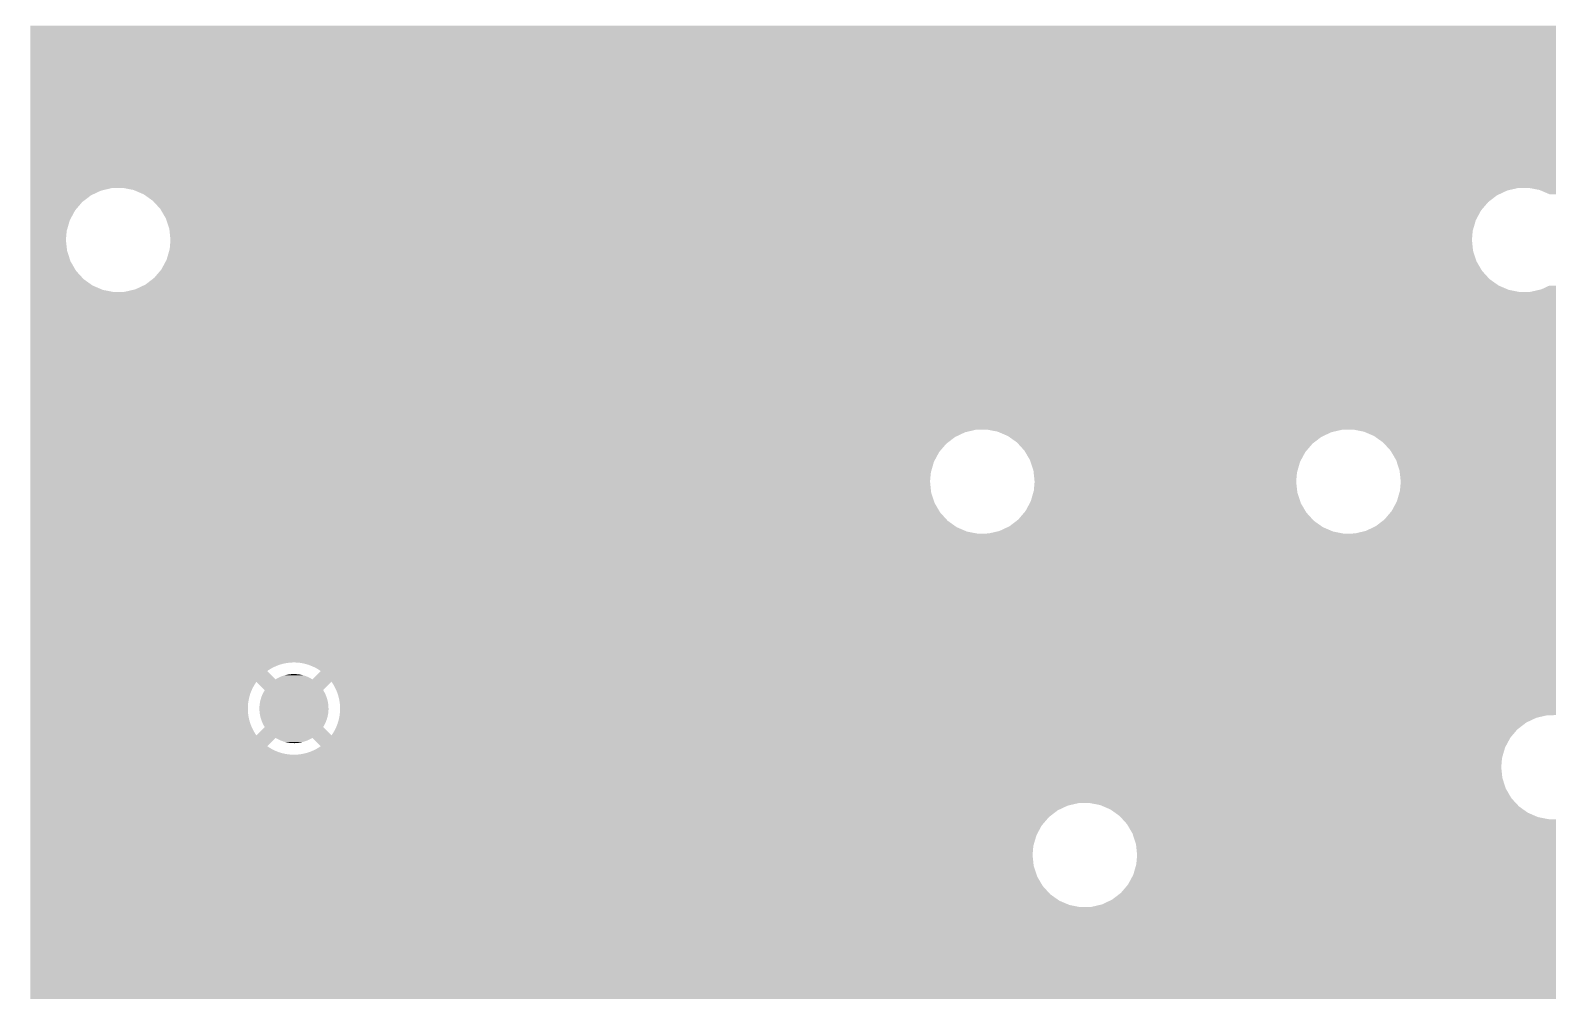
# Model space of a CAD drawing. Extents: x 295 to 953, y 10 to 290.
# Drawn here: x 751.59 to 780.53, y 148 to 166.32 of the extents above; entities that cross this region are included whole.
import ezdxf

# ---------------------------------------------------------------- set-up
doc = ezdxf.new("R2010")
doc.units = 0
doc.header["$LTSCALE"] = 5
doc.header["$MEASUREMENT"] = 0
doc.layers.add('PWR1', color=7, linetype='CONTINUOUS')

msp = doc.modelspace()

# ---------------------------------------------------------------- linework, layer by layer
at = {"layer": 'PWR1'}
for points in [[(751.586, 166.231), (751.586, 166.406), (803.674, 166.231), (803.69, 166.406)], [(751.586, 166.022), (751.586, 166.231), (803.696, 166.022), (803.674, 166.231)], [(751.586, 165.821), (751.586, 166.022), (803.762, 165.821), (803.696, 166.022)], [(751.586, 165.639), (751.586, 165.821), (803.869, 165.639), (803.762, 165.821)], [(751.586, 165.484), (751.586, 165.639), (804.011, 165.484), (803.869, 165.639)], [(751.586, 165.362), (751.586, 165.484), (804.183, 165.362), (804.011, 165.484)], [(751.586, 165.278), (751.586, 165.362), (804.377, 165.278), (804.183, 165.362)], [(751.586, 165.238), (751.586, 165.278), (804.584, 165.238), (804.377, 165.278)], [(751.586, 165.08), (751.586, 165.238), (818.398, 165.08), (818.306, 165.238)], [(751.586, 164.925), (751.586, 165.08), (818.54, 164.925), (818.398, 165.08)], [(751.586, 164.803), (751.586, 164.925), (818.712, 164.803), (818.54, 164.925)], [(751.586, 164.719), (751.586, 164.803), (818.906, 164.719), (818.712, 164.803)], [(751.586, 164.679), (751.586, 164.719), (819.113, 164.679), (818.906, 164.719)], [(751.586, 164.431), (751.586, 164.679), (832.612, 164.431), (832.612, 164.679)], [(751.586, 164.427), (751.586, 164.431), (812.931, 164.427), (813.141, 164.431)], [(751.586, 164.379), (751.586, 164.427), (812.725, 164.379), (812.931, 164.427)], [(751.586, 164.289), (751.586, 164.379), (812.535, 164.289), (812.725, 164.379)], [(751.586, 164.161), (751.586, 164.289), (812.367, 164.161), (812.535, 164.289)], [(751.586, 164), (751.586, 164.161), (812.23, 164), (812.367, 164.161)], [(751.586, 163.815), (751.586, 164), (812.13, 163.815), (812.23, 164)], [(751.586, 163.612), (751.586, 163.815), (812.072, 163.612), (812.13, 163.815)], [(751.586, 163.437), (751.586, 163.612), (812.056, 163.437), (812.072, 163.612)], [(751.586, 163.313), (751.586, 163.437), (812.069, 163.313), (812.056, 163.437)], [(751.586, 163.309), (751.586, 163.313), (753.139, 163.309), (753.35, 163.313)], [(751.586, 163.261), (751.586, 163.309), (752.934, 163.261), (753.139, 163.309)], [(751.586, 163.171), (751.586, 163.261), (752.743, 163.171), (752.934, 163.261)], [(753.369, 163.309), (753.35, 163.313), (779.961, 163.309), (780.172, 163.313)], [(753.557, 163.273), (753.369, 163.309), (779.803, 163.273), (779.961, 163.309)], [(753.582, 163.261), (753.557, 163.273), (779.756, 163.261), (779.803, 163.273)], [(753.75, 163.189), (753.582, 163.261), (779.603, 163.189), (779.756, 163.261)], [(780.191, 163.309), (780.172, 163.313), (804.549, 163.309), (804.759, 163.313)], [(780.379, 163.273), (780.191, 163.309), (804.39, 163.273), (804.549, 163.309)], [(780.405, 163.261), (780.379, 163.273), (804.343, 163.261), (804.39, 163.273)], [(780.573, 163.189), (780.405, 163.261), (804.19, 163.189), (804.343, 163.261)], [(751.586, 163.043), (751.586, 163.171), (752.575, 163.043), (752.743, 163.171)], [(751.586, 162.883), (751.586, 163.043), (752.439, 162.883), (752.575, 163.043)], [(753.776, 163.171), (753.75, 163.189), (779.565, 163.171), (779.603, 163.189)], [(753.922, 163.067), (753.776, 163.171), (779.429, 163.067), (779.565, 163.171)], [(753.944, 163.043), (753.922, 163.067), (779.398, 163.043), (779.429, 163.067)], [(754.065, 162.912), (753.944, 163.043), (779.286, 162.912), (779.398, 163.043)], [(751.586, 162.697), (751.586, 162.883), (752.339, 162.697), (752.439, 162.883)], [(751.586, 162.495), (751.586, 162.697), (752.28, 162.495), (752.339, 162.697)], [(754.082, 162.883), (754.065, 162.912), (779.261, 162.883), (779.286, 162.912)], [(754.171, 162.73), (754.082, 162.883), (779.179, 162.73), (779.261, 162.883)], [(754.182, 162.697), (754.171, 162.73), (779.161, 162.697), (779.179, 162.73)], [(754.237, 162.529), (754.182, 162.697), (779.112, 162.529), (779.161, 162.697)], [(751.586, 162.32), (751.586, 162.495), (752.264, 162.32), (752.28, 162.495)], [(754.241, 162.495), (754.237, 162.529), (779.102, 162.495), (779.112, 162.529)], [(754.259, 162.32), (754.241, 162.495), (779.087, 162.32), (779.102, 162.495)], [(751.586, 162.11), (751.586, 162.32), (752.287, 162.11), (752.264, 162.32)], [(751.586, 161.91), (751.586, 162.11), (752.353, 161.91), (752.287, 162.11)], [(754.185, 161.942), (754.234, 162.11), (779.164, 161.942), (779.109, 162.11)], [(754.234, 162.11), (754.244, 162.145), (779.109, 162.11), (779.105, 162.145)], [(754.244, 162.145), (754.259, 162.32), (779.105, 162.145), (779.087, 162.32)], [(751.586, 161.728), (751.586, 161.91), (752.459, 161.728), (752.353, 161.91)], [(754.085, 161.756), (754.168, 161.91), (779.265, 161.756), (779.175, 161.91)], [(754.168, 161.91), (754.185, 161.942), (779.175, 161.91), (779.164, 161.942)], [(751.586, 161.572), (751.586, 161.728), (752.602, 161.572), (752.459, 161.728)], [(751.586, 161.45), (751.586, 161.572), (752.773, 161.45), (752.602, 161.572)], [(753.781, 161.468), (753.917, 161.572), (779.571, 161.468), (779.424, 161.572)], [(753.917, 161.572), (753.948, 161.596), (779.424, 161.572), (779.402, 161.596)], [(753.948, 161.596), (754.061, 161.728), (779.402, 161.596), (779.282, 161.728)], [(754.061, 161.728), (754.085, 161.756), (779.282, 161.728), (779.265, 161.756)], [(751.586, 161.367), (751.586, 161.45), (752.967, 161.367), (752.773, 161.45)], [(751.586, 161.326), (751.586, 161.367), (753.174, 161.326), (752.967, 161.367)], [(751.586, 161.218), (751.586, 161.326), (823.318, 161.218), (823.282, 161.326)], [(753.174, 161.326), (753.385, 161.33), (779.997, 161.326), (779.978, 161.33)], [(753.385, 161.33), (753.543, 161.367), (779.978, 161.33), (779.79, 161.367)], [(753.543, 161.367), (753.59, 161.378), (779.79, 161.367), (779.764, 161.378)], [(753.59, 161.378), (753.743, 161.45), (779.764, 161.378), (779.596, 161.45)], [(753.743, 161.45), (753.781, 161.468), (779.596, 161.45), (779.571, 161.468)], [(779.997, 161.326), (780.207, 161.33), (804.584, 161.326), (804.565, 161.33)], [(780.207, 161.33), (780.365, 161.367), (804.565, 161.33), (804.377, 161.367)], [(780.365, 161.367), (780.413, 161.378), (804.377, 161.367), (804.351, 161.378)], [(780.413, 161.378), (780.566, 161.45), (804.351, 161.378), (804.183, 161.45)], [(751.586, 161.214), (751.586, 161.218), (801.056, 161.214), (801.267, 161.218)], [(751.586, 161.166), (751.586, 161.214), (800.851, 161.166), (801.056, 161.214)], [(751.586, 161.076), (751.586, 161.166), (800.66, 161.076), (800.851, 161.166)], [(751.586, 160.948), (751.586, 161.076), (800.493, 160.948), (800.66, 161.076)], [(751.586, 160.787), (751.586, 160.948), (800.356, 160.787), (800.493, 160.948)], [(751.586, 160.602), (751.586, 160.787), (800.256, 160.602), (800.356, 160.787)], [(751.586, 160.399), (751.586, 160.602), (800.197, 160.399), (800.256, 160.602)], [(751.586, 160.224), (751.586, 160.399), (800.182, 160.224), (800.197, 160.399)], [(751.586, 160.014), (751.586, 160.224), (800.204, 160.014), (800.182, 160.224)], [(751.586, 159.814), (751.586, 160.014), (800.27, 159.814), (800.204, 160.014)], [(751.586, 159.632), (751.586, 159.814), (800.376, 159.632), (800.27, 159.814)], [(751.586, 159.477), (751.586, 159.632), (800.519, 159.477), (800.376, 159.632)], [(751.586, 159.354), (751.586, 159.477), (800.691, 159.354), (800.519, 159.477)], [(751.586, 159.271), (751.586, 159.354), (800.884, 159.271), (800.691, 159.354)], [(751.586, 159.231), (751.586, 159.271), (801.091, 159.231), (800.884, 159.271)], [(751.586, 158.703), (751.586, 159.231), (832.612, 158.703), (832.612, 159.231)], [(751.586, 158.699), (751.586, 158.703), (769.624, 158.699), (769.834, 158.703)], [(751.586, 158.651), (751.586, 158.699), (769.418, 158.651), (769.624, 158.699)], [(751.586, 158.561), (751.586, 158.651), (769.228, 158.561), (769.418, 158.651)], [(769.853, 158.699), (769.834, 158.703), (776.609, 158.699), (776.819, 158.703)], [(770.041, 158.662), (769.853, 158.699), (776.45, 158.662), (776.609, 158.699)], [(770.067, 158.651), (770.041, 158.662), (776.403, 158.651), (776.45, 158.662)], [(770.235, 158.579), (770.067, 158.651), (776.25, 158.579), (776.403, 158.651)], [(776.838, 158.699), (776.819, 158.703), (784.292, 158.699), (784.503, 158.703)], [(777.026, 158.662), (776.838, 158.699), (784.134, 158.662), (784.292, 158.699)], [(777.052, 158.651), (777.026, 158.662), (784.087, 158.651), (784.134, 158.662)], [(777.22, 158.579), (777.052, 158.651), (783.934, 158.579), (784.087, 158.651)], [(751.586, 158.433), (751.586, 158.561), (769.06, 158.433), (769.228, 158.561)], [(751.586, 158.273), (751.586, 158.433), (768.923, 158.273), (769.06, 158.433)], [(770.26, 158.561), (770.235, 158.579), (776.213, 158.561), (776.25, 158.579)], [(770.407, 158.457), (770.26, 158.561), (776.076, 158.457), (776.213, 158.561)], [(770.429, 158.433), (770.407, 158.457), (776.045, 158.433), (776.076, 158.457)], [(770.549, 158.301), (770.429, 158.433), (775.933, 158.301), (776.045, 158.433)], [(777.245, 158.561), (777.22, 158.579), (783.896, 158.561), (783.934, 158.579)], [(777.392, 158.457), (777.245, 158.561), (783.76, 158.457), (783.896, 158.561)], [(777.414, 158.433), (777.392, 158.457), (783.729, 158.433), (783.76, 158.457)], [(777.534, 158.301), (777.414, 158.433), (783.616, 158.301), (783.729, 158.433)], [(751.586, 158.087), (751.586, 158.273), (768.823, 158.087), (768.923, 158.273)], [(751.586, 157.885), (751.586, 158.087), (768.765, 157.885), (768.823, 158.087)], [(770.566, 158.273), (770.549, 158.301), (775.908, 158.273), (775.933, 158.301)], [(770.656, 158.12), (770.566, 158.273), (775.826, 158.12), (775.908, 158.273)], [(770.667, 158.087), (770.656, 158.12), (775.808, 158.087), (775.826, 158.12)], [(770.722, 157.919), (770.667, 158.087), (775.76, 157.919), (775.808, 158.087)], [(777.551, 158.273), (777.534, 158.301), (783.592, 158.273), (783.616, 158.301)], [(777.641, 158.12), (777.551, 158.273), (783.509, 158.12), (783.592, 158.273)], [(777.652, 158.087), (777.641, 158.12), (783.492, 158.087), (783.509, 158.12)], [(777.707, 157.919), (777.652, 158.087), (783.443, 157.919), (783.492, 158.087)], [(751.586, 157.71), (751.586, 157.885), (768.749, 157.71), (768.765, 157.885)], [(770.725, 157.885), (770.722, 157.919), (775.75, 157.885), (775.76, 157.919)], [(770.744, 157.71), (770.725, 157.885), (775.734, 157.71), (775.75, 157.885)], [(777.71, 157.885), (777.707, 157.919), (783.433, 157.885), (783.443, 157.919)], [(777.729, 157.71), (777.71, 157.885), (783.418, 157.71), (783.433, 157.885)], [(751.586, 157.5), (751.586, 157.71), (768.771, 157.5), (768.749, 157.71)], [(751.586, 157.299), (751.586, 157.5), (768.837, 157.299), (768.771, 157.5)], [(770.67, 157.332), (770.718, 157.5), (775.812, 157.332), (775.756, 157.5)], [(770.718, 157.5), (770.729, 157.534), (775.756, 157.5), (775.753, 157.534)], [(770.729, 157.534), (770.744, 157.71), (775.753, 157.534), (775.734, 157.71)], [(777.655, 157.332), (777.703, 157.5), (783.495, 157.332), (783.44, 157.5)], [(777.703, 157.5), (777.714, 157.534), (783.44, 157.5), (783.436, 157.534)], [(777.714, 157.534), (777.729, 157.71), (783.436, 157.534), (783.418, 157.71)], [(751.586, 157.118), (751.586, 157.299), (768.944, 157.118), (768.837, 157.299)], [(770.57, 157.146), (770.652, 157.299), (775.912, 157.146), (775.822, 157.299)], [(770.652, 157.299), (770.67, 157.332), (775.822, 157.299), (775.812, 157.332)], [(777.555, 157.146), (777.637, 157.299), (783.595, 157.146), (783.506, 157.299)], [(777.637, 157.299), (777.655, 157.332), (783.506, 157.299), (783.495, 157.332)], [(751.586, 156.962), (751.586, 157.118), (769.086, 156.962), (768.944, 157.118)], [(751.586, 156.84), (751.586, 156.962), (769.258, 156.84), (769.086, 156.962)], [(770.266, 156.858), (770.402, 156.962), (776.218, 156.858), (776.071, 156.962)], [(770.402, 156.962), (770.433, 156.986), (776.071, 156.962), (776.049, 156.986)], [(770.433, 156.986), (770.545, 157.118), (776.049, 156.986), (775.929, 157.118)], [(770.545, 157.118), (770.57, 157.146), (775.929, 157.118), (775.912, 157.146)], [(777.251, 156.858), (777.387, 156.962), (783.901, 156.858), (783.755, 156.962)], [(777.387, 156.962), (777.418, 156.986), (783.755, 156.962), (783.733, 156.986)], [(777.418, 156.986), (777.53, 157.118), (783.733, 156.986), (783.612, 157.118)], [(777.53, 157.118), (777.555, 157.146), (783.612, 157.118), (783.595, 157.146)], [(751.586, 156.757), (751.586, 156.84), (769.452, 156.757), (769.258, 156.84)], [(751.586, 156.716), (751.586, 156.757), (769.659, 156.716), (769.452, 156.757)], [(751.586, 156.596), (751.586, 156.716), (824.105, 156.596), (824.207, 156.716)], [(769.659, 156.716), (769.87, 156.72), (776.644, 156.716), (776.625, 156.72)], [(769.87, 156.72), (770.028, 156.757), (776.625, 156.72), (776.437, 156.757)], [(770.028, 156.757), (770.075, 156.768), (776.437, 156.757), (776.411, 156.768)], [(770.075, 156.768), (770.228, 156.84), (776.411, 156.768), (776.243, 156.84)], [(770.228, 156.84), (770.266, 156.858), (776.243, 156.84), (776.218, 156.858)], [(776.644, 156.716), (776.855, 156.72), (784.327, 156.716), (784.308, 156.72)], [(776.855, 156.72), (777.013, 156.757), (784.308, 156.72), (784.12, 156.757)], [(777.013, 156.757), (777.06, 156.768), (784.12, 156.757), (784.095, 156.768)], [(777.06, 156.768), (777.213, 156.84), (784.095, 156.768), (783.927, 156.84)], [(777.213, 156.84), (777.251, 156.858), (783.927, 156.84), (783.901, 156.858)], [(751.586, 156.411), (751.586, 156.596), (824.005, 156.411), (824.105, 156.596)], [(751.586, 156.208), (751.586, 156.411), (823.946, 156.208), (824.005, 156.411)], [(751.586, 156.033), (751.586, 156.208), (823.931, 156.033), (823.946, 156.208)], [(751.586, 155.823), (751.586, 156.033), (823.953, 155.823), (823.931, 156.033)], [(751.586, 155.623), (751.586, 155.823), (824.019, 155.623), (823.953, 155.823)], [(751.586, 155.441), (751.586, 155.623), (824.125, 155.441), (824.019, 155.623)], [(751.586, 155.376), (751.586, 155.441), (824.185, 155.376), (824.125, 155.441)], [(751.586, 155.373), (751.586, 155.376), (804.59, 155.373), (804.652, 155.376)], [(751.586, 155.365), (751.586, 155.373), (804.527, 155.365), (804.59, 155.373)], [(751.586, 155.352), (751.586, 155.365), (804.466, 155.352), (804.527, 155.365)], [(751.586, 155.335), (751.586, 155.352), (804.406, 155.335), (804.466, 155.352)], [(751.586, 155.314), (751.586, 155.335), (804.347, 155.314), (804.406, 155.335)], [(751.586, 155.289), (751.586, 155.314), (804.289, 155.289), (804.347, 155.314)], [(751.586, 155.26), (751.586, 155.289), (804.234, 155.26), (804.289, 155.289)], [(751.586, 155.227), (751.586, 155.26), (804.18, 155.227), (804.234, 155.26)], [(751.586, 155.213), (751.586, 155.227), (804.161, 155.213), (804.18, 155.227)], [(751.586, 155.054), (751.586, 155.213), (804.319, 155.054), (804.161, 155.213)], [(751.586, 155.04), (751.586, 155.054), (824.84, 155.04), (824.767, 155.054)], [(751.586, 155.007), (751.586, 155.04), (832.612, 155.007), (832.612, 155.04)], [(751.586, 154.955), (751.586, 155.007), (803.92, 154.955), (803.955, 155.007)], [(751.586, 154.9), (751.586, 154.955), (803.89, 154.9), (803.92, 154.955)], [(751.586, 154.844), (751.586, 154.9), (803.863, 154.844), (803.89, 154.9)], [(751.586, 154.785), (751.586, 154.844), (803.84, 154.785), (803.863, 154.844)], [(751.586, 154.725), (751.586, 154.785), (803.822, 154.725), (803.84, 154.785)], [(751.586, 154.664), (751.586, 154.725), (803.808, 154.664), (803.822, 154.725)], [(751.586, 154.602), (751.586, 154.664), (803.798, 154.602), (803.808, 154.664)], [(751.586, 154.54), (751.586, 154.602), (803.793, 154.54), (803.798, 154.602)], [(751.586, 154.477), (751.586, 154.54), (803.792, 154.477), (803.793, 154.54)], [(751.586, 154.415), (751.586, 154.477), (803.795, 154.415), (803.792, 154.477)], [(751.586, 154.352), (751.586, 154.415), (803.803, 154.352), (803.795, 154.415)], [(751.586, 154.291), (751.586, 154.352), (803.816, 154.291), (803.803, 154.352)], [(751.586, 154.259), (751.586, 154.291), (803.825, 154.259), (803.816, 154.291)], [(751.586, 154.255), (751.586, 154.259), (756.533, 154.255), (756.595, 154.259)], [(751.586, 154.247), (751.586, 154.255), (756.471, 154.247), (756.533, 154.255)], [(751.586, 154.235), (751.586, 154.247), (756.409, 154.235), (756.471, 154.247)], [(751.586, 154.218), (751.586, 154.235), (756.349, 154.218), (756.409, 154.235)], [(751.586, 154.197), (751.586, 154.218), (756.29, 154.197), (756.349, 154.218)], [(751.586, 154.171), (751.586, 154.197), (756.232, 154.171), (756.29, 154.197)], [(751.586, 154.142), (751.586, 154.171), (756.177, 154.142), (756.232, 154.171)], [(751.586, 154.109), (751.586, 154.142), (756.124, 154.109), (756.177, 154.142)], [(751.586, 154.095), (751.586, 154.109), (756.104, 154.095), (756.124, 154.109)], [(751.586, 153.936), (751.586, 154.095), (756.263, 153.936), (756.104, 154.095)], [(756.36, 153.987), (756.393, 154), (756.871, 153.987), (756.835, 154)], [(756.393, 154), (756.411, 154.005), (756.835, 154), (756.82, 154.005)], [(756.411, 154.005), (756.445, 154.016), (756.82, 154.005), (756.783, 154.016)], [(756.445, 154.016), (756.464, 154.02), (756.783, 154.016), (756.768, 154.02)], [(756.464, 154.02), (756.498, 154.028), (756.768, 154.02), (756.729, 154.028)], [(756.498, 154.028), (756.519, 154.031), (756.729, 154.028), (756.714, 154.031)], [(756.519, 154.031), (756.552, 154.035), (756.714, 154.031), (756.673, 154.035)], [(756.552, 154.035), (756.578, 154.037), (756.673, 154.035), (756.66, 154.037)], [(756.578, 154.037), (756.606, 154.038), (756.66, 154.037), (756.606, 154.038)], [(756.658, 154.258), (756.595, 154.259), (803.825, 154.258), (803.825, 154.259)], [(756.721, 154.253), (756.658, 154.258), (803.826, 154.253), (803.825, 154.258)], [(756.783, 154.243), (756.721, 154.253), (803.829, 154.243), (803.826, 154.253)], [(756.836, 154.23), (756.783, 154.243), (803.833, 154.23), (803.829, 154.243)], [(756.844, 154.229), (756.836, 154.23), (803.833, 154.229), (803.833, 154.23)], [(756.904, 154.21), (756.844, 154.229), (803.84, 154.21), (803.833, 154.229)], [(756.962, 154.187), (756.904, 154.21), (803.848, 154.187), (803.84, 154.21)], [(756.996, 154.171), (756.962, 154.187), (803.854, 154.171), (803.848, 154.187)], [(757.019, 154.161), (756.996, 154.171), (803.858, 154.161), (803.854, 154.171)], [(757.016, 153.985), (757.036, 154.005), (803.955, 153.985), (803.941, 154.005)], [(757.074, 154.13), (757.019, 154.161), (803.872, 154.13), (803.858, 154.161)], [(757.036, 154.005), (757.089, 154.058), (803.941, 154.005), (803.908, 154.058)], [(757.098, 154.114), (757.074, 154.13), (803.879, 154.114), (803.872, 154.13)], [(757.089, 154.058), (757.126, 154.095), (803.908, 154.058), (803.889, 154.095)], [(757.126, 154.095), (757.098, 154.114), (803.889, 154.095), (803.879, 154.114)], [(751.586, 153.89), (751.586, 153.936), (804.27, 153.89), (804.317, 153.936)], [(751.586, 153.838), (751.586, 153.89), (755.864, 153.838), (755.898, 153.89)], [(751.586, 153.783), (751.586, 153.838), (755.833, 153.783), (755.864, 153.838)], [(751.586, 153.726), (751.586, 153.783), (755.806, 153.726), (755.833, 153.783)], [(751.586, 153.668), (751.586, 153.726), (755.783, 153.668), (755.806, 153.726)], [(756.057, 153.731), (755.898, 153.89), (757.172, 153.731), (757.331, 153.89)], [(756.035, 153.691), (756.057, 153.731), (757.195, 153.691), (757.172, 153.731)], [(756.263, 153.936), (756.294, 153.955), (756.967, 153.936), (756.934, 153.955)], [(756.294, 153.955), (756.311, 153.963), (756.934, 153.955), (756.92, 153.963)], [(756.311, 153.963), (756.343, 153.98), (756.92, 153.963), (756.885, 153.98)], [(756.343, 153.98), (756.36, 153.987), (756.885, 153.98), (756.871, 153.987)], [(756.967, 153.936), (756.969, 153.939), (804.317, 153.936), (804.319, 153.939)], [(756.969, 153.939), (757.016, 153.985), (832.612, 153.939), (832.612, 153.985)], [(757.356, 153.854), (757.331, 153.89), (804.235, 153.854), (804.27, 153.89)], [(757.388, 153.8), (757.356, 153.854), (804.181, 153.8), (804.235, 153.854)], [(757.398, 153.78), (757.388, 153.8), (804.161, 153.78), (804.181, 153.8)], [(757.415, 153.745), (757.398, 153.78), (804.213, 153.745), (804.161, 153.78)], [(757.416, 153.744), (757.415, 153.745), (804.216, 153.744), (804.213, 153.745)], [(757.428, 153.715), (757.416, 153.744), (804.267, 153.715), (804.216, 153.744)], [(757.439, 153.688), (757.428, 153.715), (804.324, 153.688), (804.267, 153.715)], [(751.586, 153.608), (751.586, 153.668), (755.765, 153.608), (755.783, 153.668)], [(751.586, 153.547), (751.586, 153.608), (755.751, 153.547), (755.765, 153.608)], [(751.586, 153.485), (751.586, 153.547), (755.741, 153.485), (755.751, 153.547)], [(751.586, 153.422), (751.586, 153.485), (755.736, 153.422), (755.741, 153.485)], [(751.586, 153.36), (751.586, 153.422), (755.735, 153.36), (755.736, 153.422)], [(755.955, 153.379), (755.957, 153.424), (757.274, 153.379), (757.272, 153.424)], [(755.957, 153.424), (755.958, 153.433), (757.272, 153.424), (757.272, 153.433)], [(755.958, 153.433), (755.963, 153.478), (757.272, 153.433), (757.266, 153.478)], [(755.963, 153.478), (755.965, 153.487), (757.266, 153.478), (757.265, 153.487)], [(755.965, 153.487), (755.973, 153.532), (757.265, 153.487), (757.256, 153.532)], [(755.973, 153.532), (755.976, 153.54), (757.256, 153.532), (757.254, 153.54)], [(755.976, 153.54), (755.988, 153.584), (757.254, 153.54), (757.241, 153.584)], [(755.988, 153.584), (755.991, 153.592), (757.241, 153.584), (757.239, 153.592)], [(755.991, 153.592), (756.007, 153.635), (757.239, 153.592), (757.222, 153.635)], [(756.007, 153.635), (756.011, 153.643), (757.222, 153.635), (757.219, 153.643)], [(756.011, 153.643), (756.03, 153.684), (757.219, 153.643), (757.199, 153.684)], [(756.03, 153.684), (756.035, 153.691), (757.199, 153.684), (757.195, 153.691)], [(757.44, 153.686), (757.439, 153.688), (804.329, 153.686), (804.324, 153.688)], [(757.446, 153.665), (757.44, 153.686), (804.383, 153.665), (804.329, 153.686)], [(757.453, 153.647), (757.446, 153.665), (804.443, 153.647), (804.383, 153.665)], [(757.457, 153.632), (757.453, 153.647), (804.504, 153.632), (804.443, 153.647)], [(757.459, 153.626), (757.457, 153.632), (804.543, 153.626), (804.504, 153.632)], [(757.46, 153.623), (757.459, 153.626), (804.566, 153.623), (804.543, 153.626)], [(757.462, 153.617), (757.46, 153.623), (804.628, 153.617), (804.566, 153.623)], [(757.475, 153.566), (757.462, 153.617), (832.612, 153.566), (832.612, 153.617)], [(757.462, 153.617), (757.462, 153.617), (804.691, 153.617), (804.628, 153.617)], [(757.486, 153.504), (757.475, 153.566), (832.612, 153.504), (832.612, 153.566)], [(757.493, 153.441), (757.486, 153.504), (832.612, 153.441), (832.612, 153.504)], [(757.495, 153.379), (757.493, 153.441), (832.612, 153.379), (832.612, 153.441)], [(751.586, 153.297), (751.586, 153.36), (755.738, 153.297), (755.735, 153.36)], [(751.586, 153.235), (751.586, 153.297), (755.747, 153.235), (755.738, 153.297)], [(751.586, 153.173), (751.586, 153.235), (755.759, 153.173), (755.747, 153.235)], [(751.586, 153.113), (751.586, 153.173), (755.776, 153.113), (755.759, 153.173)], [(755.957, 153.333), (755.955, 153.379), (757.273, 153.333), (757.274, 153.379)], [(755.958, 153.325), (755.957, 153.333), (757.272, 153.325), (757.273, 153.333)], [(755.963, 153.279), (755.958, 153.325), (757.267, 153.279), (757.272, 153.325)], [(755.964, 153.271), (755.963, 153.279), (757.265, 153.271), (757.267, 153.279)], [(755.974, 153.226), (755.964, 153.271), (757.256, 153.226), (757.265, 153.271)], [(755.975, 153.218), (755.974, 153.226), (757.254, 153.218), (757.256, 153.226)], [(755.988, 153.174), (755.975, 153.218), (757.241, 153.174), (757.254, 153.218)], [(755.991, 153.166), (755.988, 153.174), (757.238, 153.166), (757.241, 153.174)], [(756.007, 153.123), (755.991, 153.166), (757.222, 153.123), (757.238, 153.166)], [(757.453, 153.113), (757.465, 153.15), (780.124, 153.113), (780.202, 153.15)], [(757.465, 153.15), (757.477, 153.203), (780.202, 153.15), (780.315, 153.203)], [(757.477, 153.203), (757.479, 153.211), (780.315, 153.203), (780.348, 153.211)], [(757.479, 153.211), (757.485, 153.251), (780.348, 153.211), (780.52, 153.251)], [(757.485, 153.251), (757.486, 153.255), (780.52, 153.251), (780.731, 153.255)], [(757.486, 153.255), (757.488, 153.273), (832.612, 153.255), (832.612, 153.273)], [(757.488, 153.273), (757.494, 153.335), (832.612, 153.273), (832.612, 153.335)], [(757.494, 153.335), (757.495, 153.379), (832.612, 153.335), (832.612, 153.379)], [(751.586, 153.054), (751.586, 153.113), (755.797, 153.054), (755.776, 153.113)], [(751.586, 152.996), (751.586, 153.054), (755.822, 152.996), (755.797, 153.054)], [(751.586, 152.941), (751.586, 152.996), (755.851, 152.941), (755.822, 152.996)], [(751.586, 152.888), (751.586, 152.941), (755.884, 152.888), (755.851, 152.941)], [(751.586, 152.868), (751.586, 152.888), (755.898, 152.868), (755.884, 152.888)], [(751.586, 152.824), (751.586, 152.868), (779.82, 152.824), (779.857, 152.868)], [(755.898, 152.868), (756.057, 153.027), (757.331, 152.868), (757.172, 153.027)], [(756.01, 153.115), (756.007, 153.123), (757.219, 153.115), (757.222, 153.123)], [(756.03, 153.074), (756.01, 153.115), (757.199, 153.074), (757.219, 153.115)], [(756.034, 153.066), (756.03, 153.074), (757.195, 153.066), (757.199, 153.074)], [(756.057, 153.027), (756.034, 153.066), (757.172, 153.027), (757.195, 153.066)], [(757.331, 152.868), (757.366, 152.92), (779.857, 152.868), (779.901, 152.92)], [(757.366, 152.92), (757.397, 152.975), (779.901, 152.92), (779.948, 152.975)], [(757.397, 152.975), (757.401, 152.985), (779.948, 152.975), (779.957, 152.985)], [(757.401, 152.985), (757.423, 153.031), (779.957, 152.985), (780.018, 153.031)], [(757.423, 153.031), (757.446, 153.09), (780.018, 153.031), (780.094, 153.09)], [(757.446, 153.09), (757.453, 153.113), (780.094, 153.09), (780.124, 153.113)], [(751.586, 152.821), (751.586, 152.824), (779.818, 152.821), (779.82, 152.824)], [(751.586, 152.662), (751.586, 152.821), (756.104, 152.662), (756.263, 152.821)], [(751.586, 152.628), (751.586, 152.662), (756.156, 152.628), (756.104, 152.662)], [(751.586, 152.597), (751.586, 152.628), (756.211, 152.597), (756.156, 152.628)], [(751.586, 152.57), (751.586, 152.597), (756.267, 152.57), (756.211, 152.597)], [(751.586, 152.547), (751.586, 152.57), (756.326, 152.547), (756.267, 152.57)], [(751.586, 152.529), (751.586, 152.547), (756.386, 152.529), (756.326, 152.547)], [(756.295, 152.802), (756.263, 152.821), (756.935, 152.802), (756.967, 152.821)], [(756.31, 152.794), (756.295, 152.802), (756.919, 152.794), (756.935, 152.802)], [(756.344, 152.778), (756.31, 152.794), (756.887, 152.778), (756.919, 152.794)], [(756.359, 152.771), (756.344, 152.778), (756.869, 152.771), (756.887, 152.778)], [(756.395, 152.758), (756.359, 152.771), (756.836, 152.758), (756.869, 152.771)], [(756.41, 152.752), (756.395, 152.758), (756.818, 152.752), (756.836, 152.758)], [(756.447, 152.742), (756.41, 152.752), (756.784, 152.742), (756.818, 152.752)], [(756.462, 152.737), (756.447, 152.742), (756.765, 152.737), (756.784, 152.742)], [(756.501, 152.73), (756.462, 152.737), (756.731, 152.73), (756.765, 152.737)], [(756.515, 152.727), (756.501, 152.73), (756.711, 152.727), (756.731, 152.73)], [(756.556, 152.722), (756.515, 152.727), (756.678, 152.722), (756.711, 152.727)], [(756.569, 152.721), (756.556, 152.722), (756.651, 152.721), (756.678, 152.722)], [(756.623, 152.719), (756.569, 152.721), (756.623, 152.719), (756.651, 152.721)], [(756.881, 152.54), (756.94, 152.561), (779.691, 152.54), (779.697, 152.561)], [(756.94, 152.561), (756.997, 152.586), (779.697, 152.561), (779.705, 152.586)], [(757.126, 152.662), (756.967, 152.821), (779.733, 152.662), (779.818, 152.821)], [(756.997, 152.586), (757.053, 152.615), (779.705, 152.586), (779.713, 152.615)], [(757.053, 152.615), (757.09, 152.639), (779.713, 152.615), (779.72, 152.639)], [(757.09, 152.639), (757.106, 152.649), (779.72, 152.639), (779.725, 152.649)], [(757.106, 152.649), (757.126, 152.662), (779.725, 152.649), (779.733, 152.662)], [(751.586, 152.515), (751.586, 152.529), (756.447, 152.515), (756.386, 152.529)], [(751.586, 152.505), (751.586, 152.515), (756.509, 152.505), (756.447, 152.515)], [(751.586, 152.5), (751.586, 152.505), (756.571, 152.5), (756.509, 152.505)], [(751.586, 152.499), (751.586, 152.5), (756.634, 152.499), (756.571, 152.5)], [(751.586, 152.436), (751.586, 152.499), (779.661, 152.436), (779.679, 152.499)], [(751.586, 152.261), (751.586, 152.436), (779.646, 152.261), (779.661, 152.436)], [(751.586, 152.052), (751.586, 152.261), (779.668, 152.052), (779.646, 152.261)], [(756.634, 152.499), (756.697, 152.503), (779.679, 152.499), (779.68, 152.503)], [(756.697, 152.503), (756.759, 152.511), (779.68, 152.503), (779.683, 152.511)], [(756.759, 152.511), (756.82, 152.523), (779.683, 152.511), (779.686, 152.523)], [(756.82, 152.523), (756.881, 152.54), (779.686, 152.523), (779.691, 152.54)], [(751.586, 151.851), (751.586, 152.052), (779.734, 151.851), (779.668, 152.052)], [(751.586, 151.669), (751.586, 151.851), (779.84, 151.669), (779.734, 151.851)], [(751.586, 151.578), (751.586, 151.669), (779.924, 151.578), (779.84, 151.669)], [(751.586, 151.575), (751.586, 151.578), (771.579, 151.575), (771.79, 151.578)], [(751.586, 151.527), (751.586, 151.575), (771.374, 151.527), (771.579, 151.575)], [(751.586, 151.437), (751.586, 151.527), (771.183, 151.437), (771.374, 151.527)], [(751.586, 151.308), (751.586, 151.437), (771.016, 151.308), (771.183, 151.437)], [(771.997, 151.538), (771.79, 151.578), (779.961, 151.538), (779.924, 151.578)], [(772.053, 151.514), (771.997, 151.538), (779.983, 151.514), (779.961, 151.538)], [(772.191, 151.454), (772.053, 151.514), (780.066, 151.454), (779.983, 151.514)], [(772.279, 151.392), (772.191, 151.454), (780.155, 151.392), (780.066, 151.454)], [(772.363, 151.332), (772.279, 151.392), (780.292, 151.332), (780.155, 151.392)], [(751.586, 151.148), (751.586, 151.308), (770.879, 151.148), (771.016, 151.308)], [(751.586, 150.962), (751.586, 151.148), (770.779, 150.962), (770.879, 151.148)], [(772.385, 151.308), (772.363, 151.332), (780.348, 151.308), (780.292, 151.332)], [(772.422, 151.268), (772.385, 151.308), (780.555, 151.268), (780.348, 151.308)], [(772.505, 151.177), (772.422, 151.268), (824.252, 151.177), (824.371, 151.268)], [(772.51, 151.169), (772.505, 151.177), (824.242, 151.169), (824.252, 151.177)], [(772.604, 151.008), (772.51, 151.169), (824.105, 151.008), (824.242, 151.169)], [(751.586, 150.76), (751.586, 150.962), (770.72, 150.76), (770.779, 150.962)], [(772.612, 150.995), (772.604, 151.008), (824.098, 150.995), (824.105, 151.008)], [(772.668, 150.823), (772.612, 150.995), (824.005, 150.823), (824.098, 150.995)], [(772.678, 150.794), (772.668, 150.823), (823.997, 150.794), (824.005, 150.823)], [(751.586, 150.585), (751.586, 150.76), (770.705, 150.585), (770.72, 150.76)], [(751.586, 150.375), (751.586, 150.585), (770.727, 150.375), (770.705, 150.585)], [(772.696, 150.62), (772.678, 150.794), (823.946, 150.62), (823.997, 150.794)], [(772.687, 150.445), (772.7, 150.585), (823.931, 150.445), (823.943, 150.585)], [(772.7, 150.585), (772.696, 150.62), (823.943, 150.585), (823.946, 150.62)], [(751.586, 150.175), (751.586, 150.375), (770.793, 150.175), (770.727, 150.375)], [(772.626, 150.207), (772.634, 150.235), (823.962, 150.207), (823.953, 150.235)], [(772.634, 150.235), (772.684, 150.41), (823.953, 150.235), (823.934, 150.41)], [(772.684, 150.41), (772.687, 150.445), (823.934, 150.41), (823.931, 150.445)], [(751.586, 149.993), (751.586, 150.175), (770.9, 149.993), (770.793, 150.175)], [(751.586, 149.837), (751.586, 149.993), (771.042, 149.837), (770.9, 149.993)], [(772.389, 149.861), (772.526, 150.022), (824.121, 149.861), (824.027, 150.022)], [(772.526, 150.022), (772.533, 150.035), (824.027, 150.022), (824.019, 150.035)], [(772.533, 150.035), (772.626, 150.207), (824.019, 150.035), (823.962, 150.207)], [(751.586, 149.715), (751.586, 149.837), (771.214, 149.715), (771.042, 149.837)], [(751.586, 149.632), (751.586, 149.715), (771.408, 149.632), (771.214, 149.715)], [(772.031, 149.643), (772.146, 149.698), (824.345, 149.643), (824.268, 149.698)], [(772.146, 149.698), (772.221, 149.733), (824.268, 149.698), (824.235, 149.733)], [(772.221, 149.733), (772.378, 149.853), (824.235, 149.733), (824.125, 149.853)], [(772.378, 149.853), (772.389, 149.861), (824.125, 149.853), (824.121, 149.861)], [(751.586, 149.591), (751.586, 149.632), (771.615, 149.591), (771.408, 149.632)], [(751.586, 149.575), (751.586, 149.591), (824.44, 149.575), (824.417, 149.591)], [(751.586, 149.492), (751.586, 149.575), (824.633, 149.492), (824.44, 149.575)], [(751.586, 149.452), (751.586, 149.492), (824.84, 149.452), (824.633, 149.492)], [(751.586, 146.549), (751.586, 149.452), (832.612, 146.549), (832.612, 149.452)], [(771.615, 149.591), (771.825, 149.595), (824.417, 149.591), (824.412, 149.595)], [(771.825, 149.595), (772.031, 149.643), (824.412, 149.595), (824.345, 149.643)]]:
    msp.add_solid(points, dxfattribs=at)

doc.saveas('drawing.dxf')
